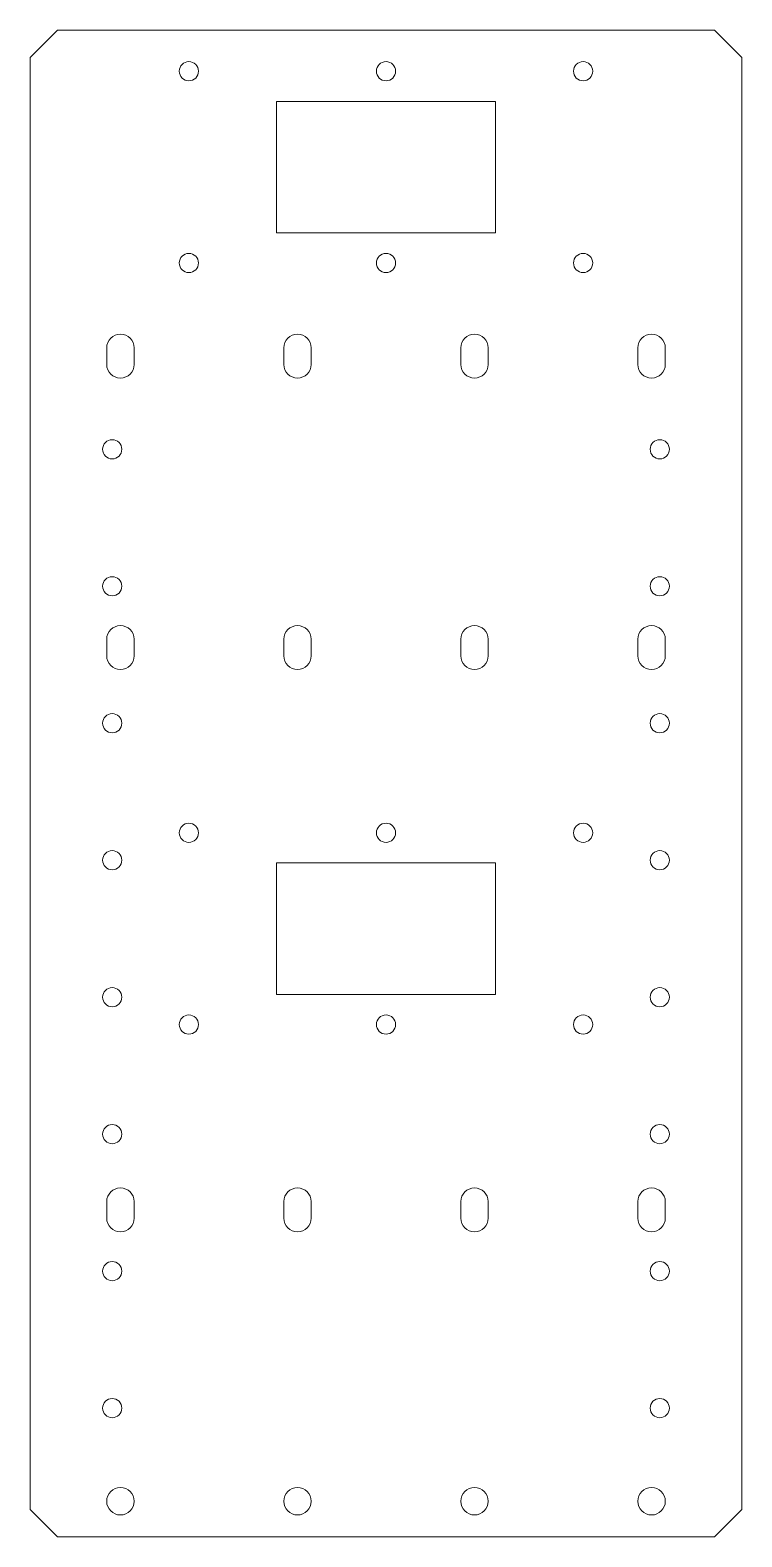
# Model space of a CAD drawing. Header units: millimetres. Extents: x 40 to 170, y 10 to 285.
import ezdxf

# ---------------------------------------------------------------- set-up
doc = ezdxf.new("R2010")
doc.units = ezdxf.units.MM
doc.layers.add('SLD-0', color=179, linetype='Continuous')

msp = doc.modelspace()

# ---------------------------------------------------------------- linework, layer by layer
at = {"layer": 'SLD-0', "color": 179, "linetype": 'Continuous', "lineweight": 15}
for p, q in [((45, 285), (40, 280)), ((165, 285), (45, 285)), ((170, 280), (165, 285)), ((40, 280), (40, 15)), ((170, 15), (170, 280)), ((125, 272), (85, 272)), ((85, 272), (85, 248)), ((125, 248), (125, 272)), ((85, 248), (125, 248)), ((53.99, 227), (53.99, 224)), ((58.99, 224), (58.99, 227)), ((86.33, 227), (86.33, 224)), ((91.33, 224), (91.33, 227)), ((118.67, 227), (118.67, 224)), ((123.67, 224), (123.67, 227)), ((151.01, 227), (151.01, 224)), ((156.01, 224), (156.01, 227)), ((53.99, 173.82), (53.99, 170.82)), ((58.99, 170.82), (58.99, 173.82)), ((86.33, 173.82), (86.33, 170.82)), ((91.33, 170.82), (91.33, 173.82)), ((118.67, 173.82), (118.67, 170.82)), ((123.67, 170.82), (123.67, 173.82)), ((151.01, 173.82), (151.01, 170.82)), ((156.01, 170.82), (156.01, 173.82)), ((85, 133), (125, 133)), ((85, 109), (85, 133)), ((125, 133), (125, 109)), ((125, 109), (85, 109)), ((53.99, 71.18), (53.99, 68.18)), ((58.99, 68.18), (58.99, 71.18)), ((86.33, 71.18), (86.33, 68.18)), ((91.33, 68.18), (91.33, 71.18)), ((118.67, 71.18), (118.67, 68.18)), ((123.67, 68.18), (123.67, 71.18)), ((151.01, 71.18), (151.01, 68.18)), ((156.01, 68.18), (156.01, 71.18)), ((40, 15), (45, 10)), ((165, 10), (170, 15)), ((45, 10), (165, 10))]:
    msp.add_line(p, q, dxfattribs=at)
for centre, radius in [((69, 277.5), 1.75), ((105, 277.5), 1.75), ((141, 277.5), 1.75), ((69, 242.5), 1.75), ((105, 242.5), 1.75), ((141, 242.5), 1.75), ((55, 208.5), 1.75), ((155, 208.5), 1.75), ((55, 183.5), 1.75), ((155, 183.5), 1.75), ((55, 158.5), 1.75), ((155, 158.5), 1.75), ((69, 138.5), 1.75), ((105, 138.5), 1.75), ((141, 138.5), 1.75), ((55, 133.5), 1.75), ((155, 133.5), 1.75), ((55, 108.5), 1.75), ((155, 108.5), 1.75), ((69, 103.5), 1.75), ((105, 103.5), 1.75), ((141, 103.5), 1.75), ((55, 83.5), 1.75), ((155, 83.5), 1.75), ((55, 58.5), 1.75), ((155, 58.5), 1.75), ((55, 33.5), 1.75), ((155, 33.5), 1.75), ((56.49, 16.5), 2.5), ((88.83, 16.5), 2.5), ((121.17, 16.5), 2.5), ((153.51, 16.5), 2.5)]:
    msp.add_circle(centre, radius, dxfattribs=at)
for centre, start, end in [((56.49, 227), 0, 180), ((88.83, 227), 0, 180), ((121.17, 227), 0, 180), ((153.51, 227), 0, 180), ((56.49, 224), 180, 0), ((88.83, 224), 180, 0), ((121.17, 224), 180, 0), ((153.51, 224), 180, 0), ((56.49, 173.82), 0, 180), ((88.83, 173.82), 0, 180), ((121.17, 173.82), 0, 180), ((153.51, 173.82), 0, 180), ((56.49, 170.82), 180, 0), ((88.83, 170.82), 180, 0), ((121.17, 170.82), 180, 0), ((153.51, 170.82), 180, 0), ((56.49, 71.18), 0, 180), ((88.83, 71.18), 0, 180), ((121.17, 71.18), 0, 180), ((153.51, 71.18), 0, 180), ((56.49, 68.18), 180, 0), ((88.83, 68.18), 180, 0), ((121.17, 68.18), 180, 0), ((153.51, 68.18), 180, 0)]:
    msp.add_arc(centre, 2.5, start, end, dxfattribs=at)

doc.saveas('drawing.dxf')
